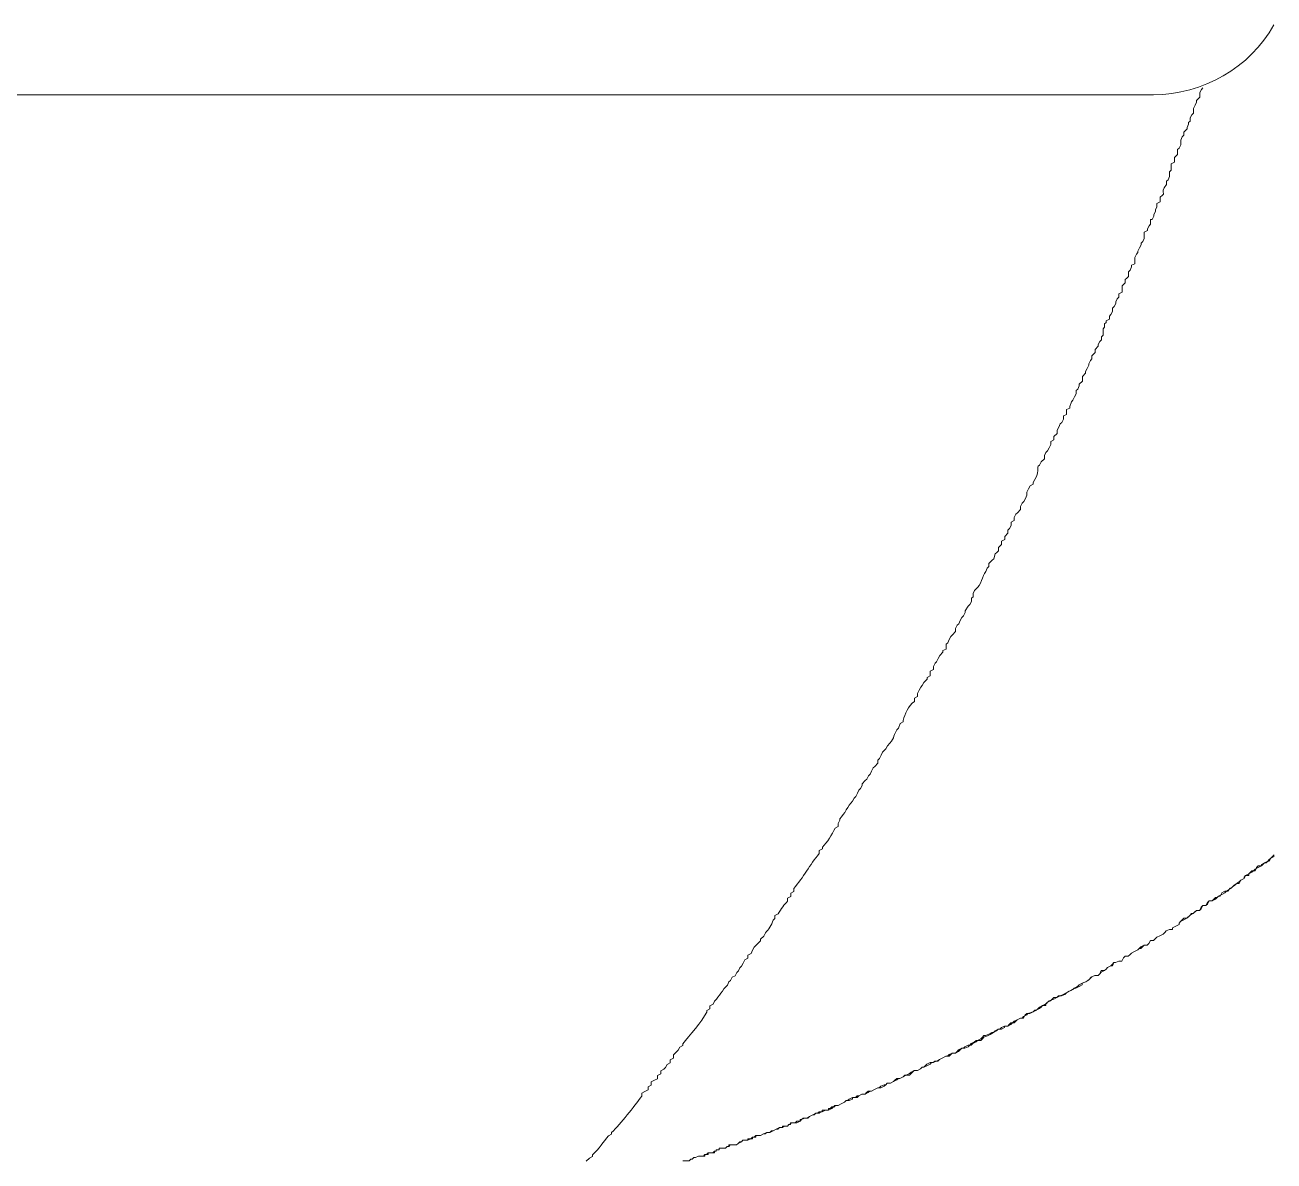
# Model space of a CAD drawing. Header units: millimetres. Extents: x 5194 to 16594, y 329 to 7592.
# Drawn here: x 11623.89 to 11641.61, y 3512.06 to 3528.17 of the extents above; entities that cross this region are included whole.
import ezdxf

# ---------------------------------------------------------------- set-up
doc = ezdxf.new("R2010")
doc.units = ezdxf.units.MM
doc.header["$MEASUREMENT"] = 0
doc.layers.add('PDF_Geometry', color=7, linetype='Continuous', true_color=0x231f20)

msp = doc.modelspace()

# ---------------------------------------------------------------- linework, layer by layer
at = {"layer": 'PDF_Geometry', "color": 0, "lineweight": 9}
for p, q in [((11561.325, 3527.182), (11639.903, 3527.182)), ((11639.903, 3527.182), (11561.325, 3527.182)), ((11640.559, 3527.146), (11640.514, 3527.101)), ((11640.582, 3527.258), (11640.559, 3527.213)), ((11640.559, 3527.213), (11640.559, 3527.168)), ((11640.559, 3527.168), (11640.559, 3527.146)), ((11640.604, 3527.28), (11640.582, 3527.258)), ((11640.492, 3527.033), (11640.469, 3526.988)), ((11640.469, 3526.988), (11640.469, 3526.966)), ((11640.469, 3526.966), (11640.469, 3526.921)), ((11640.514, 3527.078), (11640.492, 3527.033)), ((11640.514, 3527.101), (11640.514, 3527.078)), ((11640.424, 3526.808), (11640.402, 3526.786)), ((11640.402, 3526.786), (11640.402, 3526.763)), ((11640.447, 3526.898), (11640.424, 3526.853)), ((11640.424, 3526.853), (11640.424, 3526.808)), ((11640.469, 3526.921), (11640.447, 3526.898)), ((11640.334, 3526.606), (11640.312, 3526.583)), ((11640.379, 3526.696), (11640.334, 3526.651)), ((11640.334, 3526.651), (11640.334, 3526.606)), ((11640.402, 3526.763), (11640.379, 3526.718)), ((11640.379, 3526.718), (11640.379, 3526.696)), ((11640.267, 3526.426), (11640.244, 3526.403)), ((11640.289, 3526.471), (11640.267, 3526.426)), ((11640.312, 3526.583), (11640.289, 3526.538)), ((11640.289, 3526.538), (11640.289, 3526.516)), ((11640.289, 3526.516), (11640.289, 3526.471)), ((11640.244, 3526.336), (11640.2, 3526.291)), ((11640.2, 3526.291), (11640.2, 3526.268)), ((11640.2, 3526.268), (11640.2, 3526.223)), ((11640.244, 3526.403), (11640.244, 3526.358)), ((11640.244, 3526.358), (11640.244, 3526.336)), ((11640.155, 3526.111), (11640.132, 3526.089)), ((11640.132, 3526.089), (11640.132, 3526.044)), ((11640.2, 3526.223), (11640.155, 3526.201)), ((11640.155, 3526.201), (11640.155, 3526.156)), ((11640.155, 3526.156), (11640.155, 3526.111)), ((11640.11, 3525.976), (11640.087, 3525.954)), ((11640.087, 3525.954), (11640.087, 3525.909)), ((11640.132, 3526.021), (11640.11, 3525.976)), ((11640.132, 3526.044), (11640.132, 3526.021)), ((11639.997, 3525.729), (11639.997, 3525.706)), ((11639.997, 3525.706), (11639.997, 3525.661)), ((11639.93, 3525.526), (11639.907, 3525.481)), ((11639.952, 3525.594), (11639.93, 3525.549)), ((11639.93, 3525.549), (11639.93, 3525.526)), ((11639.997, 3525.661), (11639.952, 3525.639)), ((11639.952, 3525.639), (11639.952, 3525.594)), ((11639.885, 3525.414), (11639.862, 3525.414)), ((11639.862, 3525.414), (11639.862, 3525.346)), ((11639.907, 3525.459), (11639.885, 3525.414)), ((11639.907, 3525.481), (11639.907, 3525.459)), ((11639.817, 3525.256), (11639.772, 3525.234)), ((11639.772, 3525.234), (11639.772, 3525.166)), ((11639.84, 3525.324), (11639.817, 3525.279)), ((11639.817, 3525.279), (11639.817, 3525.256)), ((11639.862, 3525.346), (11639.84, 3525.324)), ((11639.705, 3525.009), (11639.682, 3524.964)), ((11639.727, 3525.054), (11639.705, 3525.009)), ((11639.75, 3525.099), (11639.727, 3525.076)), ((11639.727, 3525.076), (11639.727, 3525.054)), ((11639.772, 3525.144), (11639.75, 3525.099)), ((11639.772, 3525.166), (11639.772, 3525.144)), ((11639.66, 3524.919), (11639.637, 3524.874)), ((11639.637, 3524.874), (11639.637, 3524.852)), ((11639.637, 3524.852), (11639.637, 3524.784)), ((11639.682, 3524.942), (11639.66, 3524.919)), ((11639.682, 3524.964), (11639.682, 3524.942)), ((11639.57, 3524.694), (11639.547, 3524.672)), ((11639.547, 3524.672), (11639.547, 3524.604)), ((11639.592, 3524.739), (11639.57, 3524.694)), ((11639.637, 3524.784), (11639.592, 3524.762)), ((11639.592, 3524.762), (11639.592, 3524.739)), ((11639.48, 3524.492), (11639.457, 3524.469)), ((11639.457, 3524.469), (11639.457, 3524.424)), ((11639.502, 3524.514), (11639.48, 3524.492)), ((11639.525, 3524.582), (11639.502, 3524.559)), ((11639.502, 3524.559), (11639.502, 3524.514)), ((11639.547, 3524.604), (11639.525, 3524.582)), ((11639.39, 3524.289), (11639.367, 3524.244)), ((11639.412, 3524.312), (11639.39, 3524.289)), ((11639.457, 3524.379), (11639.412, 3524.357)), ((11639.412, 3524.357), (11639.412, 3524.312)), ((11639.457, 3524.424), (11639.457, 3524.379)), ((11639.322, 3524.109), (11639.3, 3524.064)), ((11639.345, 3524.177), (11639.322, 3524.154)), ((11639.322, 3524.154), (11639.322, 3524.109)), ((11639.367, 3524.222), (11639.345, 3524.177)), ((11639.367, 3524.244), (11639.367, 3524.222)), ((11639.232, 3523.952), (11639.21, 3523.93)), ((11639.277, 3523.997), (11639.232, 3523.975)), ((11639.232, 3523.975), (11639.232, 3523.952)), ((11639.3, 3524.064), (11639.277, 3524.042)), ((11639.277, 3524.042), (11639.277, 3523.997)), ((11639.187, 3523.772), (11639.165, 3523.75)), ((11639.21, 3523.885), (11639.187, 3523.862)), ((11639.187, 3523.862), (11639.187, 3523.817)), ((11639.187, 3523.817), (11639.187, 3523.772)), ((11639.21, 3523.93), (11639.21, 3523.885)), ((11639.12, 3523.615), (11639.075, 3523.57)), ((11639.143, 3523.682), (11639.12, 3523.637)), ((11639.12, 3523.637), (11639.12, 3523.615)), ((11639.165, 3523.705), (11639.143, 3523.682)), ((11639.165, 3523.75), (11639.165, 3523.705)), ((11639.008, 3523.412), (11638.985, 3523.367)), ((11639.03, 3523.435), (11639.008, 3523.412)), ((11639.075, 3523.525), (11639.03, 3523.48)), ((11639.03, 3523.48), (11639.03, 3523.435)), ((11639.075, 3523.57), (11639.075, 3523.547)), ((11639.075, 3523.547), (11639.075, 3523.525)), ((11638.94, 3523.232), (11638.895, 3523.187)), ((11638.963, 3523.3), (11638.94, 3523.255)), ((11638.94, 3523.255), (11638.94, 3523.232)), ((11638.985, 3523.345), (11638.963, 3523.3)), ((11638.985, 3523.367), (11638.985, 3523.345)), ((11638.85, 3523.052), (11638.828, 3523.007)), ((11638.895, 3523.12), (11638.85, 3523.075)), ((11638.85, 3523.075), (11638.85, 3523.052)), ((11638.895, 3523.187), (11638.895, 3523.142)), ((11638.895, 3523.142), (11638.895, 3523.12)), ((11638.783, 3522.895), (11638.76, 3522.85)), ((11638.805, 3522.94), (11638.783, 3522.895)), ((11638.828, 3523.007), (11638.805, 3522.985)), ((11638.805, 3522.985), (11638.805, 3522.94)), ((11638.715, 3522.738), (11638.67, 3522.715)), ((11638.67, 3522.715), (11638.67, 3522.648)), ((11638.738, 3522.828), (11638.715, 3522.76)), ((11638.715, 3522.76), (11638.715, 3522.738)), ((11638.76, 3522.85), (11638.738, 3522.828)), ((11638.603, 3522.535), (11638.58, 3522.513)), ((11638.625, 3522.58), (11638.603, 3522.535)), ((11638.67, 3522.648), (11638.625, 3522.625)), ((11638.625, 3522.625), (11638.625, 3522.58)), ((11638.535, 3522.378), (11638.49, 3522.333)), ((11638.558, 3522.468), (11638.535, 3522.423)), ((11638.535, 3522.423), (11638.535, 3522.378)), ((11638.58, 3522.513), (11638.558, 3522.468)), ((11638.423, 3522.175), (11638.4, 3522.13)), ((11638.445, 3522.22), (11638.423, 3522.175)), ((11638.49, 3522.288), (11638.445, 3522.265)), ((11638.445, 3522.265), (11638.445, 3522.22)), ((11638.49, 3522.333), (11638.49, 3522.288)), ((11638.355, 3522.018), (11638.31, 3521.973)), ((11638.378, 3522.108), (11638.355, 3522.063)), ((11638.355, 3522.063), (11638.355, 3522.018)), ((11638.4, 3522.13), (11638.378, 3522.108)), ((11638.31, 3521.973), (11638.288, 3521.928)), ((11638.153, 3521.636), (11638.131, 3521.591)), ((11638.198, 3521.658), (11638.153, 3521.636)), ((11638.22, 3521.726), (11638.198, 3521.681)), ((11638.198, 3521.681), (11638.198, 3521.658)), ((11638.086, 3521.456), (11638.063, 3521.411)), ((11638.108, 3521.501), (11638.086, 3521.456)), ((11638.131, 3521.591), (11638.108, 3521.546)), ((11638.108, 3521.546), (11638.108, 3521.501)), ((11638.018, 3521.298), (11637.973, 3521.253)), ((11638.041, 3521.388), (11638.018, 3521.343)), ((11638.018, 3521.343), (11638.018, 3521.298)), ((11638.063, 3521.411), (11638.041, 3521.388)), ((11637.928, 3521.141), (11637.883, 3521.118)), ((11637.883, 3521.118), (11637.883, 3521.073)), ((11637.951, 3521.231), (11637.928, 3521.186)), ((11637.928, 3521.186), (11637.928, 3521.141)), ((11637.973, 3521.253), (11637.951, 3521.231)), ((11637.838, 3520.961), (11637.793, 3520.916)), ((11637.861, 3521.028), (11637.838, 3521.006)), ((11637.838, 3521.006), (11637.838, 3520.961)), ((11637.883, 3521.073), (11637.861, 3521.028)), ((11637.748, 3520.804), (11637.703, 3520.759)), ((11637.703, 3520.759), (11637.703, 3520.714)), ((11637.793, 3520.871), (11637.748, 3520.849)), ((11637.748, 3520.849), (11637.748, 3520.804)), ((11637.793, 3520.916), (11637.793, 3520.871)), ((11637.613, 3520.579), (11637.568, 3520.534)), ((11637.636, 3520.601), (11637.613, 3520.579)), ((11637.658, 3520.669), (11637.636, 3520.601)), ((11637.681, 3520.691), (11637.658, 3520.669)), ((11637.703, 3520.714), (11637.681, 3520.691)), ((11637.546, 3520.466), (11637.523, 3520.421)), ((11637.568, 3520.489), (11637.546, 3520.466)), ((11637.568, 3520.534), (11637.568, 3520.489)), ((11637.343, 3520.061), (11637.321, 3520.039)), ((11637.321, 3520.039), (11637.321, 3519.994)), ((11637.366, 3520.151), (11637.343, 3520.106)), ((11637.343, 3520.106), (11637.343, 3520.061)), ((11637.388, 3520.174), (11637.366, 3520.151)), ((11637.276, 3519.926), (11637.231, 3519.859)), ((11637.231, 3519.859), (11637.231, 3519.837)), ((11637.298, 3519.949), (11637.276, 3519.926)), ((11637.321, 3519.994), (11637.298, 3519.949)), ((11637.141, 3519.679), (11637.118, 3519.657)), ((11637.163, 3519.724), (11637.141, 3519.679)), ((11637.186, 3519.769), (11637.163, 3519.724)), ((11637.208, 3519.792), (11637.186, 3519.769)), ((11637.231, 3519.837), (11637.208, 3519.792)), ((11637.051, 3519.522), (11637.029, 3519.499)), ((11637.096, 3519.567), (11637.051, 3519.522)), ((11637.118, 3519.657), (11637.096, 3519.612)), ((11637.096, 3519.612), (11637.096, 3519.567)), ((11636.984, 3519.409), (11636.961, 3519.387)), ((11636.961, 3519.387), (11636.961, 3519.319)), ((11637.006, 3519.454), (11636.984, 3519.409)), ((11637.029, 3519.499), (11637.006, 3519.454)), ((11636.849, 3519.184), (11636.826, 3519.139)), ((11636.871, 3519.229), (11636.849, 3519.184)), ((11636.916, 3519.274), (11636.871, 3519.229)), ((11636.961, 3519.319), (11636.916, 3519.297)), ((11636.916, 3519.297), (11636.916, 3519.274)), ((11636.781, 3519.027), (11636.736, 3519.004)), ((11636.736, 3519.004), (11636.736, 3518.937)), ((11636.804, 3519.117), (11636.781, 3519.072)), ((11636.781, 3519.072), (11636.781, 3519.027)), ((11636.826, 3519.139), (11636.804, 3519.117)), ((11636.624, 3518.802), (11636.601, 3518.78)), ((11636.646, 3518.847), (11636.624, 3518.802)), ((11636.691, 3518.892), (11636.646, 3518.847)), ((11636.736, 3518.937), (11636.691, 3518.914)), ((11636.691, 3518.914), (11636.691, 3518.892)), ((11636.556, 3518.645), (11636.511, 3518.622)), ((11636.511, 3518.622), (11636.511, 3518.577)), ((11636.579, 3518.735), (11636.556, 3518.69)), ((11636.556, 3518.69), (11636.556, 3518.645)), ((11636.601, 3518.78), (11636.579, 3518.735)), ((11636.309, 3518.262), (11636.286, 3518.195)), ((11636.354, 3518.285), (11636.309, 3518.262)), ((11636.354, 3518.307), (11636.354, 3518.285)), ((11636.286, 3518.195), (11636.264, 3518.172)), ((11636.129, 3517.947), (11636.106, 3517.902)), ((11636.017, 3517.767), (11635.994, 3517.745)), ((11635.994, 3517.745), (11635.994, 3517.7)), ((11636.039, 3517.812), (11636.017, 3517.767)), ((11636.061, 3517.857), (11636.039, 3517.812)), ((11636.084, 3517.88), (11636.061, 3517.857)), ((11636.106, 3517.902), (11636.084, 3517.88)), ((11635.904, 3517.588), (11635.882, 3517.543)), ((11635.927, 3517.633), (11635.904, 3517.588)), ((11635.949, 3517.655), (11635.927, 3517.633)), ((11635.994, 3517.7), (11635.949, 3517.655)), ((11635.769, 3517.385), (11635.747, 3517.34)), ((11635.814, 3517.453), (11635.769, 3517.408)), ((11635.769, 3517.408), (11635.769, 3517.385)), ((11635.837, 3517.475), (11635.814, 3517.453)), ((11635.859, 3517.52), (11635.837, 3517.475)), ((11635.882, 3517.543), (11635.859, 3517.52)), ((11635.657, 3517.205), (11635.634, 3517.16)), ((11635.679, 3517.228), (11635.657, 3517.205)), ((11635.702, 3517.273), (11635.679, 3517.228)), ((11635.724, 3517.318), (11635.702, 3517.273)), ((11635.747, 3517.34), (11635.724, 3517.318)), ((11635.454, 3516.89), (11635.432, 3516.845)), ((11635.432, 3516.845), (11635.432, 3516.8)), ((11635.454, 3516.913), (11635.454, 3516.89)), ((11635.432, 3516.8), (11635.387, 3516.778)), ((11635.207, 3516.508), (11635.207, 3516.486)), ((11635.207, 3516.486), (11635.162, 3516.463)), ((11635.162, 3516.463), (11635.162, 3516.418)), ((11641.524, 3516.31), (11641.546, 3516.333)), ((11641.546, 3516.333), (11641.569, 3516.355)), ((11641.546, 3516.31), (11641.569, 3516.355)), ((11641.569, 3516.355), (11641.614, 3516.378)), ((11641.569, 3516.355), (11641.591, 3516.378)), ((11641.591, 3516.378), (11641.614, 3516.4)), ((11641.254, 3516.13), (11641.299, 3516.175)), ((11641.254, 3516.13), (11641.299, 3516.153)), ((11641.299, 3516.175), (11641.344, 3516.175)), ((11641.299, 3516.153), (11641.322, 3516.175)), ((11641.322, 3516.175), (11641.344, 3516.198)), ((11641.344, 3516.175), (11641.366, 3516.22)), ((11641.344, 3516.198), (11641.389, 3516.22)), ((11641.366, 3516.22), (11641.389, 3516.243)), ((11641.389, 3516.243), (11641.434, 3516.243)), ((11641.389, 3516.22), (11641.434, 3516.243)), ((11641.434, 3516.243), (11641.479, 3516.288)), ((11641.434, 3516.265), (11641.479, 3516.288)), ((11641.434, 3516.243), (11641.434, 3516.265)), ((11641.479, 3516.288), (11641.524, 3516.31)), ((11641.479, 3516.288), (11641.501, 3516.288)), ((11641.501, 3516.288), (11641.524, 3516.31)), ((11641.524, 3516.31), (11641.546, 3516.31)), ((11641.007, 3515.928), (11641.052, 3515.973)), ((11641.052, 3515.973), (11641.097, 3515.995)), ((11641.097, 3515.995), (11641.119, 3515.995)), ((11641.119, 3515.995), (11641.142, 3516.04)), ((11641.119, 3516.018), (11641.142, 3516.04)), ((11641.142, 3516.04), (11641.187, 3516.063)), ((11641.142, 3516.04), (11641.187, 3516.063)), ((11641.187, 3516.063), (11641.209, 3516.108)), ((11641.187, 3516.085), (11641.209, 3516.108)), ((11641.187, 3516.063), (11641.187, 3516.085)), ((11641.209, 3516.108), (11641.254, 3516.13)), ((11641.209, 3516.108), (11641.254, 3516.108)), ((11641.254, 3516.108), (11641.254, 3516.13)), ((11634.757, 3515.811), (11634.712, 3515.788)), ((11634.712, 3515.788), (11634.712, 3515.743)), ((11634.802, 3515.878), (11634.757, 3515.856)), ((11634.757, 3515.856), (11634.757, 3515.811)), ((11634.802, 3515.923), (11634.802, 3515.878)), ((11640.737, 3515.748), (11640.782, 3515.793)), ((11640.782, 3515.77), (11640.804, 3515.793)), ((11640.782, 3515.793), (11640.804, 3515.793)), ((11640.804, 3515.793), (11640.827, 3515.815)), ((11640.804, 3515.793), (11640.827, 3515.815)), ((11640.827, 3515.815), (11640.872, 3515.838)), ((11640.827, 3515.815), (11640.849, 3515.815)), ((11640.849, 3515.815), (11640.872, 3515.86)), ((11640.872, 3515.86), (11640.917, 3515.883)), ((11640.872, 3515.838), (11640.917, 3515.86)), ((11640.917, 3515.883), (11640.962, 3515.883)), ((11640.917, 3515.86), (11640.939, 3515.883)), ((11640.962, 3515.883), (11640.984, 3515.928)), ((11640.984, 3515.928), (11641.007, 3515.928)), ((11640.467, 3515.568), (11640.512, 3515.613)), ((11640.489, 3515.59), (11640.512, 3515.613)), ((11640.512, 3515.613), (11640.557, 3515.613)), ((11640.512, 3515.613), (11640.557, 3515.613)), ((11640.557, 3515.613), (11640.579, 3515.658)), ((11640.557, 3515.613), (11640.579, 3515.635)), ((11640.579, 3515.635), (11640.602, 3515.68)), ((11640.579, 3515.658), (11640.602, 3515.68)), ((11640.602, 3515.68), (11640.647, 3515.68)), ((11640.602, 3515.68), (11640.647, 3515.68)), ((11640.647, 3515.68), (11640.669, 3515.725)), ((11640.647, 3515.68), (11640.669, 3515.703)), ((11640.669, 3515.703), (11640.692, 3515.748)), ((11640.669, 3515.725), (11640.692, 3515.748)), ((11640.692, 3515.748), (11640.737, 3515.748)), ((11640.692, 3515.748), (11640.737, 3515.748)), ((11640.737, 3515.748), (11640.782, 3515.77)), ((11634.532, 3515.496), (11634.51, 3515.474)), ((11634.577, 3515.564), (11634.532, 3515.541)), ((11634.532, 3515.541), (11634.532, 3515.496)), ((11640.265, 3515.433), (11640.287, 3515.456)), ((11640.265, 3515.433), (11640.287, 3515.456)), ((11640.265, 3515.411), (11640.265, 3515.433)), ((11640.265, 3515.411), (11640.265, 3515.433)), ((11640.287, 3515.456), (11640.309, 3515.478)), ((11640.287, 3515.456), (11640.332, 3515.478)), ((11640.309, 3515.478), (11640.332, 3515.5)), ((11640.332, 3515.5), (11640.377, 3515.5)), ((11640.332, 3515.478), (11640.377, 3515.5)), ((11640.377, 3515.5), (11640.422, 3515.545)), ((11640.377, 3515.5), (11640.399, 3515.523)), ((11640.399, 3515.523), (11640.422, 3515.545)), ((11640.422, 3515.545), (11640.444, 3515.568)), ((11640.422, 3515.545), (11640.467, 3515.568)), ((11640.444, 3515.568), (11640.467, 3515.568)), ((11640.467, 3515.568), (11640.489, 3515.59)), ((11634.375, 3515.249), (11634.33, 3515.204)), ((11634.397, 3515.294), (11634.375, 3515.249)), ((11639.95, 3515.231), (11639.995, 3515.253)), ((11639.95, 3515.231), (11639.995, 3515.253)), ((11639.995, 3515.253), (11640.04, 3515.276)), ((11639.995, 3515.253), (11640.04, 3515.276)), ((11640.04, 3515.276), (11640.062, 3515.298)), ((11640.04, 3515.276), (11640.062, 3515.298)), ((11640.062, 3515.298), (11640.085, 3515.321)), ((11640.062, 3515.298), (11640.085, 3515.321)), ((11640.085, 3515.321), (11640.13, 3515.343)), ((11640.085, 3515.321), (11640.13, 3515.343)), ((11640.13, 3515.343), (11640.175, 3515.343)), ((11640.13, 3515.343), (11640.175, 3515.343)), ((11640.175, 3515.366), (11640.22, 3515.388)), ((11640.175, 3515.366), (11640.22, 3515.388)), ((11640.175, 3515.343), (11640.175, 3515.366)), ((11640.175, 3515.343), (11640.175, 3515.366)), ((11640.22, 3515.388), (11640.265, 3515.411)), ((11640.22, 3515.388), (11640.265, 3515.411)), ((11634.24, 3515.091), (11634.217, 3515.046)), ((11634.262, 3515.114), (11634.24, 3515.091)), ((11634.285, 3515.136), (11634.262, 3515.114)), ((11634.33, 3515.181), (11634.285, 3515.136)), ((11634.33, 3515.204), (11634.33, 3515.181)), ((11639.68, 3515.051), (11639.702, 3515.073)), ((11639.68, 3515.051), (11639.702, 3515.073)), ((11639.702, 3515.073), (11639.725, 3515.096)), ((11639.702, 3515.073), (11639.725, 3515.073)), ((11639.725, 3515.096), (11639.77, 3515.118)), ((11639.725, 3515.073), (11639.77, 3515.118)), ((11639.77, 3515.118), (11639.815, 3515.118)), ((11639.77, 3515.118), (11639.815, 3515.118)), ((11639.815, 3515.118), (11639.837, 3515.141)), ((11639.815, 3515.118), (11639.837, 3515.141)), ((11639.837, 3515.141), (11639.86, 3515.186)), ((11639.837, 3515.141), (11639.86, 3515.186)), ((11639.86, 3515.186), (11639.905, 3515.186)), ((11639.86, 3515.186), (11639.905, 3515.186)), ((11639.905, 3515.186), (11639.927, 3515.208)), ((11639.905, 3515.186), (11639.927, 3515.208)), ((11639.927, 3515.208), (11639.95, 3515.231)), ((11639.927, 3515.208), (11639.95, 3515.231)), ((11634.105, 3514.911), (11634.082, 3514.866)), ((11634.15, 3514.934), (11634.105, 3514.911)), ((11634.195, 3515.001), (11634.15, 3514.979)), ((11634.15, 3514.979), (11634.15, 3514.934)), ((11634.217, 3515.046), (11634.195, 3515.001)), ((11639.455, 3514.893), (11639.477, 3514.938)), ((11639.455, 3514.893), (11639.477, 3514.938)), ((11639.477, 3514.938), (11639.5, 3514.961)), ((11639.477, 3514.938), (11639.5, 3514.961)), ((11639.5, 3514.961), (11639.545, 3514.961)), ((11639.5, 3514.961), (11639.545, 3514.961)), ((11639.545, 3514.961), (11639.567, 3514.983)), ((11639.545, 3514.961), (11639.567, 3514.983)), ((11639.567, 3514.983), (11639.59, 3515.006)), ((11639.567, 3514.983), (11639.59, 3515.006)), ((11639.59, 3515.006), (11639.635, 3515.028)), ((11639.59, 3515.006), (11639.635, 3515.028)), ((11639.635, 3515.028), (11639.68, 3515.051)), ((11639.635, 3515.028), (11639.68, 3515.051)), ((11633.992, 3514.731), (11633.97, 3514.686)), ((11634.015, 3514.754), (11633.992, 3514.731)), ((11634.037, 3514.799), (11634.015, 3514.754)), ((11634.06, 3514.821), (11634.037, 3514.799)), ((11634.082, 3514.866), (11634.06, 3514.821)), ((11639.14, 3514.713), (11639.163, 3514.758)), ((11639.14, 3514.713), (11639.163, 3514.736)), ((11639.163, 3514.736), (11639.208, 3514.758)), ((11639.163, 3514.758), (11639.208, 3514.758)), ((11639.208, 3514.758), (11639.23, 3514.781)), ((11639.208, 3514.758), (11639.23, 3514.781)), ((11639.23, 3514.781), (11639.252, 3514.803)), ((11639.23, 3514.781), (11639.252, 3514.803)), ((11639.252, 3514.803), (11639.297, 3514.826)), ((11639.252, 3514.803), (11639.297, 3514.826)), ((11639.297, 3514.826), (11639.32, 3514.848)), ((11639.297, 3514.826), (11639.32, 3514.826)), ((11639.32, 3514.826), (11639.342, 3514.871)), ((11639.32, 3514.848), (11639.342, 3514.871)), ((11639.342, 3514.871), (11639.365, 3514.871)), ((11639.342, 3514.871), (11639.365, 3514.871)), ((11639.365, 3514.871), (11639.41, 3514.893)), ((11639.365, 3514.871), (11639.41, 3514.893)), ((11639.41, 3514.893), (11639.455, 3514.893)), ((11639.41, 3514.893), (11639.455, 3514.893)), ((11633.88, 3514.597), (11633.858, 3514.552)), ((11633.903, 3514.619), (11633.88, 3514.597)), ((11633.925, 3514.664), (11633.903, 3514.619)), ((11633.97, 3514.686), (11633.925, 3514.664)), ((11638.825, 3514.533), (11638.848, 3514.556)), ((11638.848, 3514.556), (11638.893, 3514.578)), ((11638.848, 3514.533), (11638.893, 3514.556)), ((11638.893, 3514.578), (11638.938, 3514.601)), ((11638.893, 3514.556), (11638.893, 3514.578)), ((11638.938, 3514.601), (11638.983, 3514.623)), ((11638.983, 3514.623), (11639.005, 3514.646)), ((11639.005, 3514.646), (11639.028, 3514.668)), ((11639.028, 3514.668), (11639.073, 3514.691)), ((11639.073, 3514.691), (11639.118, 3514.691)), ((11639.073, 3514.691), (11639.118, 3514.691)), ((11639.118, 3514.691), (11639.14, 3514.713)), ((11639.118, 3514.691), (11639.14, 3514.713)), ((11638.465, 3514.354), (11638.488, 3514.376)), ((11638.488, 3514.376), (11638.533, 3514.376)), ((11638.488, 3514.354), (11638.533, 3514.376)), ((11638.533, 3514.376), (11638.578, 3514.399)), ((11638.533, 3514.376), (11638.555, 3514.399)), ((11638.555, 3514.399), (11638.578, 3514.399)), ((11638.578, 3514.399), (11638.623, 3514.421)), ((11638.578, 3514.399), (11638.6, 3514.399)), ((11638.6, 3514.399), (11638.645, 3514.421)), ((11638.645, 3514.421), (11638.668, 3514.444)), ((11638.668, 3514.444), (11638.713, 3514.466)), ((11638.713, 3514.466), (11638.758, 3514.488)), ((11638.758, 3514.488), (11638.78, 3514.511)), ((11638.78, 3514.511), (11638.803, 3514.511)), ((11638.803, 3514.511), (11638.848, 3514.533)), ((11633.61, 3514.214), (11633.565, 3514.192)), ((11633.565, 3514.192), (11633.565, 3514.169)), ((11633.655, 3514.282), (11633.61, 3514.259)), ((11633.61, 3514.259), (11633.61, 3514.214)), ((11633.678, 3514.327), (11633.655, 3514.282)), ((11638.196, 3514.174), (11638.218, 3514.196)), ((11638.218, 3514.196), (11638.24, 3514.196)), ((11638.24, 3514.196), (11638.285, 3514.219)), ((11638.285, 3514.241), (11638.33, 3514.264)), ((11638.285, 3514.219), (11638.308, 3514.241)), ((11638.308, 3514.241), (11638.33, 3514.264)), ((11638.33, 3514.264), (11638.375, 3514.264)), ((11638.375, 3514.286), (11638.398, 3514.309)), ((11638.375, 3514.264), (11638.375, 3514.286)), ((11638.398, 3514.309), (11638.443, 3514.331)), ((11638.443, 3514.331), (11638.465, 3514.354)), ((11637.858, 3513.994), (11637.881, 3514.016)), ((11637.881, 3513.994), (11637.903, 3514.016)), ((11637.881, 3514.016), (11637.926, 3514.016)), ((11637.903, 3514.016), (11637.926, 3514.039)), ((11637.926, 3514.039), (11637.971, 3514.061)), ((11637.926, 3514.016), (11637.948, 3514.039)), ((11637.948, 3514.039), (11637.971, 3514.061)), ((11637.971, 3514.061), (11638.016, 3514.084)), ((11637.971, 3514.061), (11638.016, 3514.084)), ((11638.016, 3514.084), (11638.038, 3514.084)), ((11638.016, 3514.084), (11638.061, 3514.084)), ((11638.038, 3514.084), (11638.061, 3514.106)), ((11638.061, 3514.106), (11638.106, 3514.129)), ((11638.061, 3514.084), (11638.083, 3514.129)), ((11638.083, 3514.129), (11638.106, 3514.151)), ((11638.106, 3514.151), (11638.151, 3514.151)), ((11638.151, 3514.151), (11638.196, 3514.174)), ((11637.476, 3513.814), (11637.498, 3513.836)), ((11637.498, 3513.836), (11637.521, 3513.836)), ((11637.521, 3513.836), (11637.566, 3513.859)), ((11637.566, 3513.859), (11637.611, 3513.881)), ((11637.611, 3513.881), (11637.633, 3513.881)), ((11637.633, 3513.881), (11637.678, 3513.904)), ((11637.656, 3513.904), (11637.701, 3513.926)), ((11637.678, 3513.904), (11637.701, 3513.926)), ((11637.701, 3513.926), (11637.746, 3513.926)), ((11637.701, 3513.926), (11637.723, 3513.926)), ((11637.723, 3513.926), (11637.746, 3513.949)), ((11637.746, 3513.949), (11637.791, 3513.971)), ((11637.746, 3513.926), (11637.791, 3513.949)), ((11637.791, 3513.949), (11637.791, 3513.971)), ((11637.791, 3513.971), (11637.836, 3513.971)), ((11637.791, 3513.971), (11637.836, 3513.971)), ((11637.836, 3513.971), (11637.881, 3513.994)), ((11637.836, 3513.971), (11637.858, 3513.994)), ((11633.183, 3513.674), (11633.16, 3513.629)), ((11633.228, 3513.697), (11633.183, 3513.674)), ((11633.228, 3513.719), (11633.228, 3513.697)), ((11637.183, 3513.656), (11637.139, 3513.634)), ((11637.161, 3513.634), (11637.183, 3513.656)), ((11637.206, 3513.656), (11637.183, 3513.656)), ((11637.183, 3513.656), (11637.228, 3513.656)), ((11637.228, 3513.679), (11637.206, 3513.656)), ((11637.273, 3513.701), (11637.228, 3513.679)), ((11637.228, 3513.656), (11637.273, 3513.679)), ((11637.318, 3513.701), (11637.273, 3513.701)), ((11637.273, 3513.679), (11637.296, 3513.701)), ((11637.296, 3513.701), (11637.318, 3513.724)), ((11637.318, 3513.724), (11637.363, 3513.746)), ((11637.341, 3513.724), (11637.318, 3513.701)), ((11637.386, 3513.746), (11637.341, 3513.724)), ((11637.363, 3513.746), (11637.386, 3513.769)), ((11637.408, 3513.769), (11637.386, 3513.746)), ((11637.386, 3513.769), (11637.408, 3513.769)), ((11637.408, 3513.769), (11637.453, 3513.791)), ((11637.453, 3513.769), (11637.408, 3513.769)), ((11637.453, 3513.791), (11637.476, 3513.814)), ((11637.476, 3513.791), (11637.453, 3513.769)), ((11637.498, 3513.814), (11637.476, 3513.791)), ((11633.093, 3513.517), (11633.048, 3513.495)), ((11633.048, 3513.495), (11633.048, 3513.45)), ((11633.138, 3513.607), (11633.093, 3513.562)), ((11633.093, 3513.562), (11633.093, 3513.517)), ((11633.16, 3513.629), (11633.138, 3513.607)), ((11636.869, 3513.499), (11636.824, 3513.476)), ((11636.846, 3513.476), (11636.869, 3513.499)), ((11636.914, 3513.521), (11636.869, 3513.499)), ((11636.869, 3513.499), (11636.914, 3513.521)), ((11636.959, 3513.544), (11636.914, 3513.521)), ((11636.914, 3513.521), (11636.959, 3513.544)), ((11636.981, 3513.544), (11636.959, 3513.544)), ((11636.959, 3513.544), (11637.004, 3513.544)), ((11637.004, 3513.566), (11636.981, 3513.544)), ((11637.049, 3513.589), (11637.004, 3513.566)), ((11637.004, 3513.544), (11637.026, 3513.566)), ((11637.026, 3513.566), (11637.049, 3513.589)), ((11637.094, 3513.589), (11637.049, 3513.589)), ((11637.049, 3513.589), (11637.094, 3513.589)), ((11637.116, 3513.611), (11637.094, 3513.589)), ((11637.094, 3513.589), (11637.139, 3513.611)), ((11637.139, 3513.634), (11637.116, 3513.611)), ((11637.139, 3513.611), (11637.161, 3513.634)), ((11632.958, 3513.36), (11632.913, 3513.337)), ((11632.913, 3513.337), (11632.913, 3513.292)), ((11632.98, 3513.382), (11632.958, 3513.36)), ((11633.003, 3513.427), (11632.98, 3513.382)), ((11633.048, 3513.45), (11633.003, 3513.427)), ((11636.441, 3513.297), (11636.464, 3513.319)), ((11636.464, 3513.319), (11636.509, 3513.342)), ((11636.486, 3513.319), (11636.464, 3513.297)), ((11636.509, 3513.342), (11636.486, 3513.319)), ((11636.554, 3513.342), (11636.509, 3513.342)), ((11636.509, 3513.342), (11636.554, 3513.342)), ((11636.599, 3513.364), (11636.554, 3513.342)), ((11636.554, 3513.342), (11636.599, 3513.364)), ((11636.621, 3513.387), (11636.599, 3513.364)), ((11636.599, 3513.364), (11636.621, 3513.387)), ((11636.644, 3513.387), (11636.621, 3513.387)), ((11636.621, 3513.387), (11636.644, 3513.387)), ((11636.689, 3513.431), (11636.644, 3513.387)), ((11636.644, 3513.387), (11636.689, 3513.409)), ((11636.734, 3513.454), (11636.689, 3513.431)), ((11636.689, 3513.409), (11636.734, 3513.431)), ((11636.779, 3513.454), (11636.734, 3513.454)), ((11636.734, 3513.431), (11636.756, 3513.454)), ((11636.756, 3513.454), (11636.779, 3513.454)), ((11636.801, 3513.476), (11636.779, 3513.454)), ((11636.779, 3513.454), (11636.824, 3513.476)), ((11636.824, 3513.476), (11636.801, 3513.476)), ((11636.824, 3513.476), (11636.846, 3513.476)), ((11632.778, 3513.135), (11632.733, 3513.112)), ((11632.823, 3513.202), (11632.778, 3513.18)), ((11632.778, 3513.18), (11632.778, 3513.135)), ((11632.868, 3513.225), (11632.823, 3513.202)), ((11632.913, 3513.292), (11632.868, 3513.27)), ((11632.868, 3513.27), (11632.868, 3513.225)), ((11636.082, 3513.139), (11636.037, 3513.117)), ((11636.104, 3513.139), (11636.082, 3513.139)), ((11636.082, 3513.117), (11636.104, 3513.139)), ((11636.126, 3513.162), (11636.104, 3513.139)), ((11636.104, 3513.139), (11636.126, 3513.162)), ((11636.171, 3513.162), (11636.126, 3513.162)), ((11636.126, 3513.162), (11636.171, 3513.162)), ((11636.216, 3513.184), (11636.171, 3513.162)), ((11636.171, 3513.162), (11636.216, 3513.184)), ((11636.261, 3513.207), (11636.216, 3513.184)), ((11636.216, 3513.184), (11636.239, 3513.207)), ((11636.239, 3513.207), (11636.261, 3513.229)), ((11636.284, 3513.229), (11636.261, 3513.207)), ((11636.261, 3513.229), (11636.306, 3513.229)), ((11636.306, 3513.229), (11636.284, 3513.229)), ((11636.351, 3513.252), (11636.306, 3513.229)), ((11636.306, 3513.229), (11636.351, 3513.252)), ((11636.396, 3513.274), (11636.351, 3513.252)), ((11636.351, 3513.252), (11636.374, 3513.274)), ((11636.374, 3513.274), (11636.396, 3513.274)), ((11636.396, 3513.274), (11636.441, 3513.297)), ((11636.441, 3513.274), (11636.396, 3513.274)), ((11636.464, 3513.297), (11636.441, 3513.274)), ((11632.688, 3513.045), (11632.643, 3513.022)), ((11632.643, 3513.022), (11632.643, 3512.977)), ((11632.733, 3513.067), (11632.688, 3513.045)), ((11632.733, 3513.112), (11632.733, 3513.067)), ((11635.587, 3512.937), (11635.632, 3512.959)), ((11635.654, 3512.959), (11635.632, 3512.959)), ((11635.632, 3512.959), (11635.632, 3512.937)), ((11635.632, 3512.959), (11635.677, 3512.959)), ((11635.677, 3512.959), (11635.654, 3512.959)), ((11635.699, 3512.982), (11635.677, 3512.959)), ((11635.677, 3512.959), (11635.699, 3512.959)), ((11635.722, 3512.982), (11635.699, 3512.982)), ((11635.699, 3512.959), (11635.722, 3512.982)), ((11635.767, 3513.004), (11635.722, 3512.982)), ((11635.722, 3512.982), (11635.767, 3513.004)), ((11635.812, 3513.004), (11635.767, 3513.004)), ((11635.767, 3513.004), (11635.812, 3513.004)), ((11635.857, 3513.027), (11635.812, 3513.004)), ((11635.812, 3513.004), (11635.834, 3513.027)), ((11635.834, 3513.027), (11635.857, 3513.049)), ((11635.879, 3513.049), (11635.857, 3513.027)), ((11635.857, 3513.049), (11635.902, 3513.049)), ((11635.902, 3513.049), (11635.879, 3513.049)), ((11635.947, 3513.072), (11635.902, 3513.049)), ((11635.902, 3513.049), (11635.947, 3513.072)), ((11635.992, 3513.094), (11635.947, 3513.072)), ((11635.947, 3513.072), (11635.992, 3513.094)), ((11636.014, 3513.094), (11635.992, 3513.094)), ((11635.992, 3513.094), (11636.014, 3513.094)), ((11636.037, 3513.117), (11636.014, 3513.094)), ((11636.014, 3513.094), (11636.037, 3513.094)), ((11636.037, 3513.094), (11636.082, 3513.117)), ((11635.249, 3512.779), (11635.204, 3512.779)), ((11635.204, 3512.779), (11635.204, 3512.757)), ((11635.204, 3512.757), (11635.249, 3512.779)), ((11635.272, 3512.779), (11635.249, 3512.779)), ((11635.249, 3512.779), (11635.294, 3512.779)), ((11635.294, 3512.779), (11635.272, 3512.779)), ((11635.317, 3512.802), (11635.294, 3512.802)), ((11635.294, 3512.802), (11635.294, 3512.779)), ((11635.294, 3512.779), (11635.339, 3512.802)), ((11635.339, 3512.824), (11635.317, 3512.802)), ((11635.362, 3512.824), (11635.339, 3512.824)), ((11635.339, 3512.802), (11635.362, 3512.824)), ((11635.362, 3512.824), (11635.384, 3512.847)), ((11635.384, 3512.824), (11635.362, 3512.824)), ((11635.429, 3512.847), (11635.384, 3512.847)), ((11635.384, 3512.847), (11635.384, 3512.824)), ((11635.384, 3512.847), (11635.429, 3512.847)), ((11635.474, 3512.869), (11635.429, 3512.847)), ((11635.429, 3512.847), (11635.474, 3512.869)), ((11635.519, 3512.892), (11635.474, 3512.869)), ((11635.474, 3512.869), (11635.519, 3512.892)), ((11635.542, 3512.914), (11635.519, 3512.892)), ((11635.519, 3512.892), (11635.542, 3512.914)), ((11635.564, 3512.914), (11635.542, 3512.914)), ((11635.542, 3512.914), (11635.564, 3512.914)), ((11635.564, 3512.914), (11635.587, 3512.937)), ((11635.587, 3512.914), (11635.564, 3512.914)), ((11635.632, 3512.937), (11635.587, 3512.914)), ((11634.732, 3512.577), (11634.777, 3512.599)), ((11634.777, 3512.599), (11634.755, 3512.599)), ((11634.755, 3512.599), (11634.755, 3512.577)), ((11634.8, 3512.599), (11634.777, 3512.599)), ((11634.777, 3512.599), (11634.8, 3512.599)), ((11634.822, 3512.599), (11634.8, 3512.599)), ((11634.8, 3512.599), (11634.845, 3512.599)), ((11634.845, 3512.622), (11634.822, 3512.599)), ((11634.89, 3512.622), (11634.845, 3512.622)), ((11634.845, 3512.599), (11634.89, 3512.622)), ((11634.912, 3512.644), (11634.89, 3512.644)), ((11634.89, 3512.644), (11634.89, 3512.622)), ((11634.89, 3512.622), (11634.912, 3512.644)), ((11634.935, 3512.667), (11634.912, 3512.644)), ((11634.912, 3512.644), (11634.957, 3512.667)), ((11634.957, 3512.667), (11634.935, 3512.667)), ((11634.98, 3512.667), (11634.957, 3512.667)), ((11634.957, 3512.667), (11634.98, 3512.667)), ((11634.98, 3512.667), (11635.025, 3512.689)), ((11635.002, 3512.667), (11634.98, 3512.667)), ((11635.025, 3512.689), (11635.002, 3512.667)), ((11635.069, 3512.712), (11635.025, 3512.689)), ((11635.025, 3512.689), (11635.069, 3512.712)), ((11635.069, 3512.712), (11635.114, 3512.734)), ((11635.092, 3512.712), (11635.069, 3512.712)), ((11635.114, 3512.734), (11635.092, 3512.712)), ((11635.159, 3512.734), (11635.114, 3512.734)), ((11635.114, 3512.734), (11635.137, 3512.734)), ((11635.137, 3512.734), (11635.159, 3512.757)), ((11635.182, 3512.757), (11635.159, 3512.734)), ((11635.159, 3512.757), (11635.204, 3512.757)), ((11635.204, 3512.757), (11635.182, 3512.757)), ((11632.216, 3512.438), (11632.171, 3512.415)), ((11632.216, 3512.46), (11632.216, 3512.438)), ((11634.26, 3512.419), (11634.237, 3512.397)), ((11634.282, 3512.419), (11634.26, 3512.419)), ((11634.26, 3512.397), (11634.26, 3512.419)), ((11634.26, 3512.419), (11634.282, 3512.419)), ((11634.327, 3512.419), (11634.282, 3512.419)), ((11634.282, 3512.419), (11634.327, 3512.419)), ((11634.372, 3512.442), (11634.327, 3512.419)), ((11634.327, 3512.419), (11634.372, 3512.442)), ((11634.372, 3512.442), (11634.417, 3512.464)), ((11634.395, 3512.442), (11634.372, 3512.442)), ((11634.417, 3512.464), (11634.395, 3512.442)), ((11634.462, 3512.464), (11634.417, 3512.464)), ((11634.417, 3512.464), (11634.462, 3512.464)), ((11634.507, 3512.487), (11634.462, 3512.464)), ((11634.462, 3512.464), (11634.485, 3512.487)), ((11634.485, 3512.487), (11634.507, 3512.487)), ((11634.552, 3512.509), (11634.507, 3512.487)), ((11634.507, 3512.487), (11634.552, 3512.509)), ((11634.552, 3512.509), (11634.597, 3512.532)), ((11634.575, 3512.509), (11634.552, 3512.509)), ((11634.597, 3512.532), (11634.575, 3512.509)), ((11634.642, 3512.532), (11634.597, 3512.532)), ((11634.597, 3512.532), (11634.62, 3512.532)), ((11634.62, 3512.532), (11634.642, 3512.532)), ((11634.665, 3512.554), (11634.642, 3512.554)), ((11634.642, 3512.554), (11634.642, 3512.532)), ((11634.642, 3512.532), (11634.665, 3512.554)), ((11634.71, 3512.554), (11634.665, 3512.554)), ((11634.665, 3512.554), (11634.71, 3512.554)), ((11634.732, 3512.577), (11634.71, 3512.554)), ((11634.71, 3512.554), (11634.732, 3512.577)), ((11634.755, 3512.577), (11634.732, 3512.577)), ((11633.788, 3512.24), (11633.743, 3512.24)), ((11633.743, 3512.24), (11633.743, 3512.217)), ((11633.743, 3512.217), (11633.743, 3512.24)), ((11633.743, 3512.24), (11633.788, 3512.24)), ((11633.81, 3512.24), (11633.788, 3512.24)), ((11633.788, 3512.24), (11633.81, 3512.24)), ((11633.833, 3512.24), (11633.81, 3512.24)), ((11633.81, 3512.24), (11633.833, 3512.24)), ((11633.855, 3512.262), (11633.833, 3512.24)), ((11633.833, 3512.24), (11633.855, 3512.262)), ((11633.878, 3512.262), (11633.855, 3512.262)), ((11633.855, 3512.262), (11633.878, 3512.262)), ((11633.923, 3512.285), (11633.878, 3512.285)), ((11633.878, 3512.285), (11633.878, 3512.262)), ((11633.878, 3512.262), (11633.9, 3512.285)), ((11633.9, 3512.285), (11633.923, 3512.285)), ((11633.968, 3512.285), (11633.923, 3512.285)), ((11633.923, 3512.285), (11633.968, 3512.285)), ((11633.99, 3512.285), (11633.968, 3512.285)), ((11633.968, 3512.285), (11633.99, 3512.285)), ((11634.013, 3512.307), (11633.99, 3512.285)), ((11633.99, 3512.285), (11634.013, 3512.307)), ((11634.057, 3512.33), (11634.013, 3512.307)), ((11634.013, 3512.307), (11634.035, 3512.33)), ((11634.035, 3512.33), (11634.057, 3512.33)), ((11634.08, 3512.352), (11634.057, 3512.33)), ((11634.057, 3512.33), (11634.08, 3512.352)), ((11634.102, 3512.352), (11634.08, 3512.352)), ((11634.08, 3512.352), (11634.102, 3512.352)), ((11634.147, 3512.352), (11634.102, 3512.352)), ((11634.102, 3512.352), (11634.147, 3512.352)), ((11634.192, 3512.374), (11634.147, 3512.352)), ((11634.147, 3512.352), (11634.147, 3512.374)), ((11634.147, 3512.374), (11634.192, 3512.374)), ((11634.215, 3512.397), (11634.192, 3512.374)), ((11634.192, 3512.374), (11634.215, 3512.374)), ((11634.237, 3512.397), (11634.215, 3512.397)), ((11634.215, 3512.374), (11634.215, 3512.397)), ((11634.215, 3512.397), (11634.237, 3512.397)), ((11634.237, 3512.397), (11634.26, 3512.397)), ((11631.901, 3512.1), (11631.856, 3512.055)), ((11631.946, 3512.123), (11631.901, 3512.1)), ((11631.946, 3512.145), (11631.946, 3512.123)), ((11633.27, 3512.06), (11633.225, 3512.06)), ((11633.225, 3512.06), (11633.27, 3512.06)), ((11633.315, 3512.06), (11633.27, 3512.06)), ((11633.27, 3512.06), (11633.293, 3512.06)), ((11633.293, 3512.06), (11633.315, 3512.06)), ((11633.338, 3512.082), (11633.315, 3512.06)), ((11633.315, 3512.06), (11633.338, 3512.082)), ((11633.36, 3512.082), (11633.338, 3512.082)), ((11633.338, 3512.082), (11633.36, 3512.082)), ((11633.383, 3512.105), (11633.36, 3512.082)), ((11633.36, 3512.082), (11633.383, 3512.105)), ((11633.405, 3512.105), (11633.383, 3512.105)), ((11633.383, 3512.105), (11633.405, 3512.105)), ((11633.45, 3512.127), (11633.405, 3512.105)), ((11633.405, 3512.105), (11633.45, 3512.127)), ((11633.473, 3512.127), (11633.45, 3512.127)), ((11633.45, 3512.127), (11633.473, 3512.127)), ((11633.495, 3512.127), (11633.473, 3512.127)), ((11633.473, 3512.127), (11633.495, 3512.127)), ((11633.518, 3512.127), (11633.495, 3512.127)), ((11633.495, 3512.127), (11633.518, 3512.127)), ((11633.54, 3512.15), (11633.518, 3512.127)), ((11633.518, 3512.127), (11633.54, 3512.127)), ((11633.563, 3512.15), (11633.54, 3512.15)), ((11633.54, 3512.127), (11633.54, 3512.15)), ((11633.54, 3512.15), (11633.563, 3512.15)), ((11633.585, 3512.172), (11633.563, 3512.15)), ((11633.563, 3512.15), (11633.585, 3512.15)), ((11633.63, 3512.172), (11633.585, 3512.172)), ((11633.585, 3512.15), (11633.585, 3512.172)), ((11633.585, 3512.172), (11633.63, 3512.172)), ((11633.653, 3512.172), (11633.63, 3512.172)), ((11633.63, 3512.172), (11633.653, 3512.172)), ((11633.675, 3512.195), (11633.653, 3512.172)), ((11633.653, 3512.172), (11633.675, 3512.172)), ((11633.698, 3512.195), (11633.675, 3512.195)), ((11633.675, 3512.172), (11633.675, 3512.195)), ((11633.675, 3512.195), (11633.698, 3512.195)), ((11633.72, 3512.217), (11633.698, 3512.217)), ((11633.698, 3512.217), (11633.698, 3512.195)), ((11633.698, 3512.195), (11633.698, 3512.217)), ((11633.698, 3512.217), (11633.72, 3512.217)), ((11633.743, 3512.217), (11633.72, 3512.217)), ((11633.72, 3512.217), (11633.743, 3512.217))]:
    msp.add_line(p, q, dxfattribs=at)
for points in [[(11639.903, 3527.182), (11640.6, 3527.182), (11641.274, 3527.564), (11641.612, 3528.171)], [(11640.087, 3525.909), (11639.975, 3525.751), (11640.11, 3525.819), (11639.997, 3525.729)], [(11638.288, 3521.928), (11638.22, 3521.883), (11638.31, 3521.883), (11638.22, 3521.726)], [(11637.523, 3520.421), (11637.478, 3520.354), (11637.456, 3520.219), (11637.388, 3520.174)], [(11636.511, 3518.577), (11636.421, 3518.51), (11636.376, 3518.397), (11636.354, 3518.307)], [(11636.264, 3518.172), (11636.196, 3518.06), (11636.241, 3518.06), (11636.129, 3517.947)], [(11635.634, 3517.16), (11635.567, 3517.093), (11635.522, 3516.98), (11635.454, 3516.913)], [(11635.387, 3516.778), (11635.342, 3516.688), (11635.274, 3516.576), (11635.207, 3516.508)], [(11635.162, 3516.418), (11635.027, 3516.261), (11634.937, 3516.081), (11634.802, 3515.923)], [(11640.939, 3515.883), (11641.007, 3515.928), (11641.052, 3515.973), (11641.119, 3516.018)], [(11634.712, 3515.743), (11634.667, 3515.698), (11634.622, 3515.631), (11634.577, 3515.564)], [(11634.51, 3515.474), (11634.487, 3515.406), (11634.442, 3515.339), (11634.397, 3515.294)], [(11633.858, 3514.552), (11633.79, 3514.484), (11633.745, 3514.394), (11633.678, 3514.327)], [(11638.893, 3514.578), (11639.05, 3514.646), (11638.96, 3514.646), (11639.073, 3514.691)], [(11638.623, 3514.421), (11638.713, 3514.466), (11638.758, 3514.488), (11638.825, 3514.533)], [(11638.106, 3514.129), (11638.128, 3514.174), (11638.218, 3514.151), (11638.285, 3514.241)], [(11638.33, 3514.264), (11638.443, 3514.309), (11638.353, 3514.309), (11638.488, 3514.354)], [(11633.565, 3514.169), (11633.498, 3514.034), (11633.318, 3513.832), (11633.228, 3513.719)], [(11637.498, 3513.814), (11637.543, 3513.836), (11637.588, 3513.836), (11637.656, 3513.904)], [(11632.643, 3512.977), (11632.531, 3512.82), (11632.351, 3512.595), (11632.216, 3512.46)], [(11632.171, 3512.415), (11632.103, 3512.325), (11632.036, 3512.235), (11631.946, 3512.145)]]:
    msp.add_open_spline(points, degree=3, dxfattribs=at)

doc.saveas('drawing.dxf')
